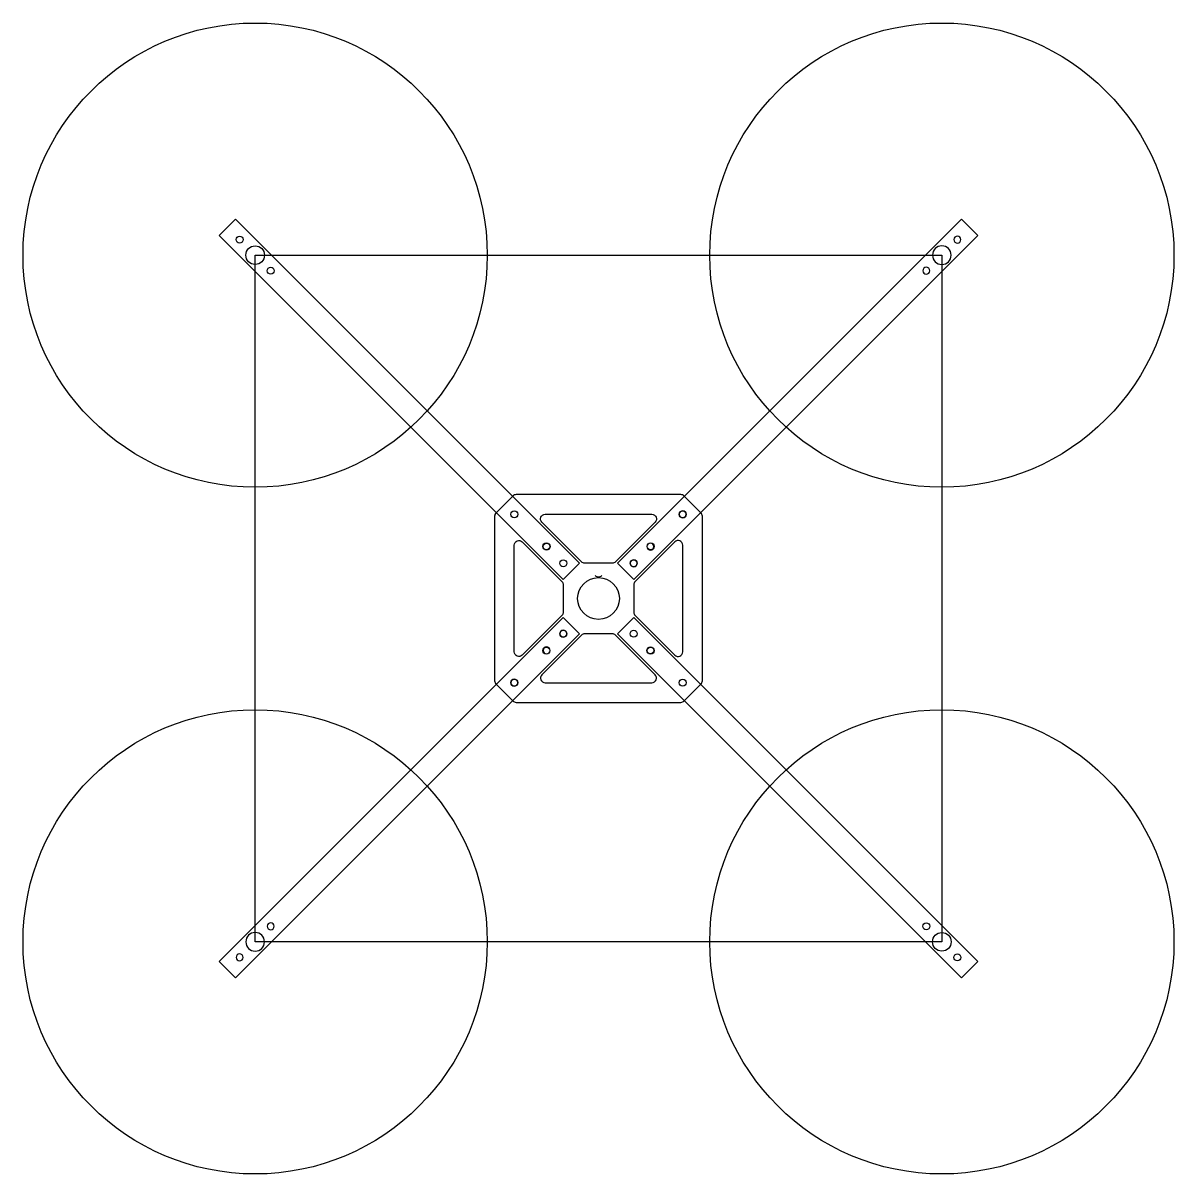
# Model space of a CAD drawing. Header units: inches. Extents: x -248 to 248, y -248 to 248.
import ezdxf

# ---------------------------------------------------------------- set-up
doc = ezdxf.new("R2010")
doc.units = ezdxf.units.IN
doc.header["$MEASUREMENT"] = 0
for name, color, linetype in [('arms', 7, 'Continuous'), ('centerplate', 7, 'Continuous'), ('props', 7, 'Continuous')]:
    doc.layers.add(name, color=color, linetype=linetype)
doc.layers.get('0').freeze()

# ---------------------------------------------------------------- blocks, each defined once
blk = doc.blocks.new('warthox-centerplate-dadeb-rip')
for p, q in [((35.5, 44.81), (-35.5, 44.81)), ((-36.91, 44.22), (-44.22, 36.91))]:
    blk.add_line(p, q)
blk.add_lwpolyline([(-44.81, 35.5), (-44.81, -35.5, 0.198912), (-44.22, -36.91), (-36.91, -44.22, 0.198912), (-35.5, -44.81), (35.5, -44.81, 0.198912), (36.91, -44.22), (44.22, -36.91, 0.198912), (44.81, -35.5), (44.81, 35.5, 0.198912), (44.22, 36.91), (36.91, 44.22)], format="xyb")
for points in [[(24.42, 32.91), (7.3, 15.79, -0.198912), (5.89, 15.2), (-5.89, 15.2, -0.198912), (-7.3, 15.79), (-24.42, 32.91, -0.668179), (-23.01, 36.32), (23.01, 36.32, -0.668179)], [(-32.91, 24.42), (-15.79, 7.3, -0.198912), (-15.2, 5.89), (-15.2, -5.89, -0.198912), (-15.79, -7.3), (-32.91, -24.42, -0.668179), (-36.32, -23.01), (-36.32, 23.01, -0.668179)], [(32.91, 24.42), (15.79, 7.3, 0.198912), (15.2, 5.89), (15.2, -5.89, 0.198912), (15.79, -7.3), (32.91, -24.42, 0.668179), (36.32, -23.01), (36.32, 23.01, 0.668179)], [(24.42, -32.91), (7.3, -15.79, 0.198912), (5.89, -15.2), (-5.89, -15.2, 0.198912), (-7.3, -15.79), (-24.42, -32.91, 0.668179), (-23.01, -36.32), (23.01, -36.32, 0.668179)]]:
    blk.add_lwpolyline(points, format="xyb", close=True)
for centre, radius in [((-36.32, 36.32), 1.5), ((36.32, 36.32), 1.5), ((-22.5, 22.5), 1.5), ((22.5, 22.5), 1.5), ((-15.2, 15.2), 1.5), ((15.2, 15.2), 1.5), ((0, 0), 9), ((-15.2, -15.2), 1.5), ((15.2, -15.2), 1.5), ((-22.5, -22.5), 1.5), ((22.5, -22.5), 1.5), ((-36.32, -36.32), 1.5), ((36.32, -36.32), 1.5)]:
    blk.add_circle(centre, radius)
for centre, start, end in [((-35.5, 42.81), 90, 135), ((35.5, 42.81), 45, 90), ((-42.81, 35.5), 135, 180), ((0, 11.31), 225, 315)]:
    blk.add_arc(centre, 2, start, end)
blk = doc.blocks.new('dadeb-arm-45')
for p, q in [((210, 5), (0, 5)), ((0, 5), (0, -5)), ((210, -5), (210, 5)), ((0, -5), (210, -5))]:
    blk.add_line(p, q)
for centre, radius in [((5, 0), 1.5), ((15.18, 0), 1.5), ((34.87, 0), 1.5), ((183.5, 0), 1.5), ((193, 0), 4), ((202.5, 0), 1.5)]:
    blk.add_circle(centre, radius)

msp = doc.modelspace()

# ---------------------------------------------------------------- linework, layer by layer
at = {"layer": 'props'}
msp.add_lwpolyline([(-148.14, 148.14), (148.14, 148.14), (148.14, -148.14), (-148.14, -148.14)], close=True, dxfattribs=at)
for centre in [(-148.14, 148.14), (148.14, 148.14), (-148.14, -148.14), (148.14, -148.14)]:
    msp.add_circle(centre, 100.16, dxfattribs=at)

# ---------------------------------------------------------------- block references
at = {"layer": 'arms'}
for p, rotation in [((-11.67, 11.67), 135), ((11.67, -11.67), 315)]:
    msp.add_blockref('dadeb-arm-45', p, dxfattribs=dict(at, rotation=rotation))
at = {"layer": 'arms', "xscale": -1}
for p, rotation in [((11.67, 11.67), 225), ((-11.67, -11.67), 45)]:
    msp.add_blockref('dadeb-arm-45', p, dxfattribs=dict(at, rotation=rotation))
at = {"layer": 'centerplate'}
msp.add_blockref('warthox-centerplate-dadeb-rip', (0, 0), dxfattribs=at)

doc.saveas('drawing.dxf')
